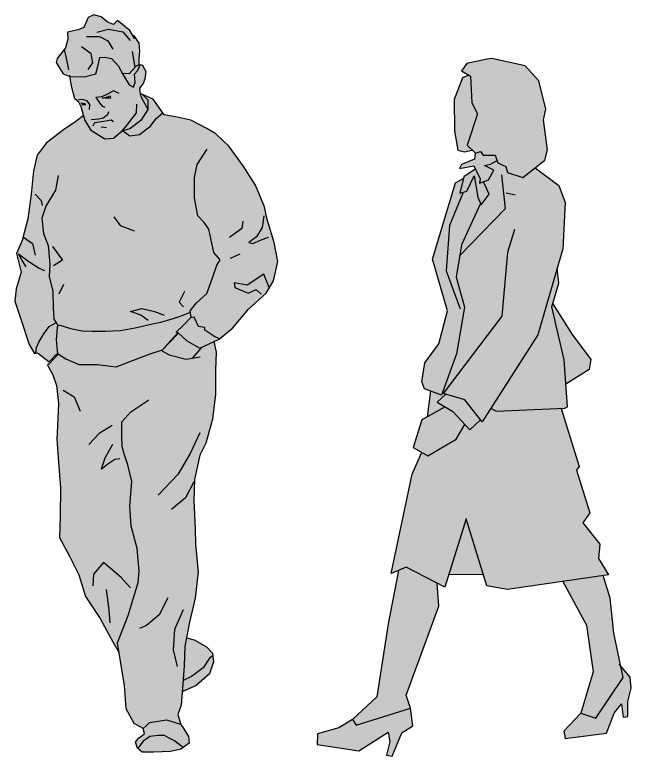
# Model space of a CAD drawing. Header units: metres. Extents: x -438 to -108, y 54494 to 54569.
# Drawn here: x -429.669 to -428.195, y 54565.603 to 54567.375 of the extents above; entities that cross this region are included whole.
import ezdxf

# ---------------------------------------------------------------- set-up
doc = ezdxf.new("R2010")
doc.units = ezdxf.units.M
doc.header["$MEASUREMENT"] = 0
doc.layers.add('man', color=172, linetype='Continuous')
doc.layers.add('man-hatch', color=7, linetype='Continuous', true_color=0xffffff)

# ---------------------------------------------------------------- blocks, each defined once
blk = doc.blocks.new('M3')
at = {"layer": 'man-hatch', "ltscale": 300}
for points in [[(50145.2, -55176.2), (50143.8, -55157.8), (50130.7, -55138.9), (50132.7, -55146.8), (50121.1, -55127.8), (50092.2, -55103.9), (50082.5, -55113.4), (50067.3, -55107.1), (50053.1, -55094.8), (50035.1, -55090.2), (50022.2, -55096.2), (50011.3, -55120.8), (49997.8, -55126.1), (49972.2, -55131.5), (49973.4, -55148.5), (49967.5, -55168.8), (49948, -55194.6), (49945.7, -55204.3), (49962.4, -55231.1), (49978.2, -55237.4), (50012.3, -55238.8), (50039.8, -55231.6), (50045.3, -55213.5), (50049.7, -55192.5), (50060.6, -55191.7), (50077.9, -55194.3), (50094.6, -55212.9), (50103.5, -55229.5), (50120.9, -55230.3), (50134, -55215.4), (50133.8, -55214.3), (50142.5, -55209.5), (50143.9, -55209.6), (50143.5, -55203.6), (50143.7, -55197)], [(50132.8, -55231.7), (50139.1, -55224.5), (50144.3, -55214.7), (50143.9, -55209.6), (50142.5, -55209.5), (50133.8, -55214.3), (50134, -55215.4), (50120.9, -55230.3), (50103.5, -55229.5), (50106.5, -55235.1), (50119.9, -55257.7), (50130.6, -55262.9), (50134.2, -55251.5)], [(50071.1, -55285.5), (50055.1, -55289.5), (50064.6, -55288.9), (50065.2, -55288.7)], [(50184.7, -55337.9), (50200.1, -55324.4), (50196.6, -55318.7), (50177, -55292.1), (50152.6, -55281.2), (50164.6, -55293.6), (50164.8, -55316.6), (50148.1, -55342.9), (50121.4, -55362.5), (50104.9, -55367.2), (50121.2, -55379.3), (50144.6, -55376.2), (50171.2, -55356)], [(50164.6, -55293.6), (50152.6, -55281.2), (50145.8, -55278.1), (50145.9, -55279.5), (50151.2, -55291.6), (50164.8, -55315.3)], [(50392.8, -55451), (50358.5, -55403.9), (50326.9, -55374.5), (50305.9, -55361.8), (50267.6, -55341.8), (50238.5, -55335.6), (50203.2, -55329.2), (50200.1, -55324.4), (50184.7, -55337.9), (50171.2, -55356), (50144.6, -55376.2), (50121.2, -55379.3), (50103.6, -55366.3), (50099.9, -55370.5), (50082.6, -55385.9), (50062, -55387.3), (50029.6, -55367.5), (50013.6, -55341.2), (50010.8, -55331), (49992.6, -55345), (49963.1, -55365.4), (49921.7, -55397.3), (49900, -55425.4), (49891.5, -55463.5), (49885.9, -55518.5), (49877.5, -55577.5), (49864.3, -55629.5), (49850.3, -55660.7), (49861.4, -55705.6), (49849.5, -55744.9), (49846.5, -55774.6), (49860.3, -55815), (49881.1, -55878.5), (49893.7, -55899.7), (49897.1, -55899.2), (49898.6, -55885.4), (49904.3, -55872.4), (49915.5, -55852.4), (49929, -55835.2), (49945, -55825.6), (49947.2, -55828.9), (49948.8, -55830.8), (49948.5, -55833.4), (49954.7, -55831.9), (49979.6, -55839.8), (50007.4, -55845.9), (50031.7, -55846.5), (50063.5, -55846.3), (50098.9, -55844.7), (50134.5, -55838.4), (50176, -55828.9), (50195.5, -55824.6), (50225.2, -55815.7), (50242.6, -55810.9), (50266.4, -55801.2), (50268, -55814.1), (50275.2, -55813), (50285.7, -55835), (50300.6, -55837.8), (50301.1, -55844.3), (50321.9, -55858.4), (50335.9, -55864.8), (50367.7, -55838.1), (50405.3, -55794.1), (50447.7, -55755.7), (50464.8, -55725.8), (50475.4, -55679.9), (50466.3, -55634.1), (50450, -55579.2), (50443.4, -55549.3), (50422, -55497.7)], [(50236.2, -55850.2), (50232.6, -55848.5), (50250, -55831.7), (50267.8, -55812.7), (50266.4, -55801.2), (50242.6, -55810.9), (50225.2, -55815.7), (50195.5, -55824.6), (50176, -55828.9), (50134.5, -55838.4), (50098.9, -55844.7), (50063.5, -55846.3), (50031.7, -55846.5), (50007.4, -55845.9), (49979.6, -55839.8), (49954.7, -55831.9), (49948.5, -55833.4), (49945.4, -55866.5), (49946.7, -55885.6), (49948.4, -55899.6), (49968.4, -55912.1), (49999.8, -55926.1), (50043.2, -55926), (50088.8, -55931.7), (50123.9, -55918.2), (50169.8, -55900.2), (50199.5, -55890.7), (50203.6, -55886.4)], [(49946.7, -55885.6), (49945.4, -55866.5), (49948.8, -55830.8), (49947.2, -55828.9), (49945, -55825.6), (49929, -55835.2), (49915.5, -55852.4), (49904.3, -55872.4), (49898.6, -55885.4), (49897.1, -55899.2), (49901, -55898.5), (49928.3, -55919.4), (49945.6, -55901.9), (49948.4, -55899.6)], [(50293.5, -55885), (50288.5, -55887.3), (50257.7, -55869.5), (50238.1, -55851.1), (50214.7, -55874.9), (50199.5, -55890.7), (50196.1, -55891.8), (50215.8, -55902.8), (50255.8, -55913.3), (50270.6, -55911)], [(50326.2, -55939.9), (50327.5, -55896.4), (50322.4, -55871.4), (50293.5, -55885), (50270.6, -55911), (50255.8, -55913.3), (50215.8, -55902.8), (50196.1, -55891.8), (50169.8, -55900.2), (50123.9, -55918.2), (50088.8, -55931.7), (50043.2, -55926), (49999.8, -55926.1), (49968.4, -55912.1), (49951.3, -55901.4), (49941, -55911.1), (49929.4, -55923.7), (49924.4, -55927.9), (49937.2, -55950.6), (49946.4, -55976.5), (49950.9, -56019), (49948.8, -56072.3), (49947.3, -56104.3), (49950.6, -56160.1), (49955.5, -56220.9), (49955.3, -56288.9), (49953.6, -56339.2), (49978.4, -56386.1), (49999.2, -56429.2), (50015.4, -56480.3), (50050.2, -56533.3), (50080.7, -56588.7), (50096, -56615.4), (50099.4, -56635.3), (50108.7, -56693), (50112.7, -56749.5), (50132.1, -56784.4), (50153.6, -56796.2), (50160.5, -56789.8), (50167.4, -56782.5), (50209.7, -56775.9), (50243.8, -56786.8), (50236.2, -56762.9), (50244.1, -56740.2), (50247.2, -56700.1), (50251.6, -56646), (50253.3, -56599.3), (50264, -56541.8), (50277.7, -56484.7), (50285, -56421.4), (50278.2, -56355.4), (50277.7, -56318.6), (50274.4, -56250.9), (50276.1, -56200.6), (50288.9, -56142.7), (50303.1, -56113.7), (50319, -56056.4), (50326.6, -55996.8)], [(50250.4, -56796.7), (50243.8, -56786.8), (50209.7, -56775.9), (50167.4, -56782.5), (50160.5, -56789.8), (50153.6, -56796.2), (50156.7, -56807.7), (50150.4, -56813.3), (50141.9, -56819.1), (50135.2, -56828.5), (50140, -56842.9), (50140.8, -56843.6), (50153.6, -56826.3), (50160.6, -56821.4), (50169, -56814.9), (50189.5, -56812.8), (50204.3, -56813.2), (50215.7, -56819), (50228, -56825.7), (50242.9, -56837.1), (50250.1, -56841), (50263.2, -56831.2), (50262, -56815.1)], [(50228, -56825.7), (50215.7, -56819), (50204.3, -56813.2), (50189.5, -56812.8), (50169, -56814.9), (50160.6, -56821.4), (50153.6, -56826.3), (50140.8, -56843.6), (50151, -56852.4), (50179.1, -56852.8), (50218.9, -56851.4), (50243.6, -56845.9), (50250.1, -56841), (50242.9, -56837.1)]]:
    blk.add_hatch(color=256, dxfattribs=at).paths.add_polyline_path(points)
h = blk.add_hatch(color=256, dxfattribs=at)
h.paths.add_polyline_path([(50106.5, -55235.1), (50094.6, -55212.9), (50077.9, -55194.3), (50060.6, -55191.7), (50049.7, -55192.5), (50045.3, -55213.5), (50039.8, -55231.6), (50012.3, -55238.8), (49978.2, -55237.4), (49978.6, -55241.8), (49983, -55263.6), (49990.3, -55291.2), (49999.7, -55298.7), (50004.9, -55310.2), (50013.6, -55341.2), (50029.6, -55367.5), (50062, -55387.3), (50082.6, -55385.9), (50099.9, -55370.5), (50103.6, -55366.3), (50104.9, -55367.2), (50121.4, -55362.5), (50148.1, -55342.9), (50164.8, -55316.6), (50164.8, -55315.3), (50151.2, -55291.6), (50145.9, -55279.5), (50144.9, -55265.5), (50153, -55254.6), (50157.3, -55243.9), (50159.9, -55226), (50151.3, -55209.8), (50143.9, -55209.6), (50144.3, -55214.7), (50139.1, -55224.5), (50132.8, -55231.7), (50134.2, -55251.5), (50130.6, -55262.9), (50119.9, -55257.7)])
h.paths.add_polyline_path([(50065.2, -55288.7), (50064.6, -55288.9), (50055.1, -55289.5), (50071.1, -55285.5)], flags=16)
for points in [[(50335.9, -55864.8), (50321.9, -55858.4), (50301.1, -55844.3), (50300.6, -55837.8), (50285.7, -55835), (50275.2, -55813), (50266.2, -55814.4), (50250, -55831.7), (50232.6, -55848.5), (50238.1, -55851.1), (50257.7, -55869.5), (50288.5, -55887.3), (50335.1, -55865.5)], [(50318.8, -56616.2), (50304.5, -56600.9), (50275.2, -56584.5), (50257, -56579.4), (50253.3, -56599.3), (50251.6, -56646), (50248.7, -56681.5), (50268.8, -56672), (50278, -56665.5), (50296.8, -56650.8), (50312.3, -56628.4), (50319.7, -56622.4)], [(50312, -56665.4), (50321.7, -56636.6), (50319.7, -56622.4), (50312.3, -56628.4), (50296.8, -56650.8), (50278, -56665.5), (50268.8, -56672), (50248.7, -56681.5), (50247.2, -56700.1), (50246.5, -56708.7), (50280, -56693.4), (50293.1, -56682.1)]]:
    blk.add_hatch(color=256, dxfattribs=at).paths.add_polyline_path(points, flags=17)
at = {"layer": 'man'}
for p, q in [((50035.1, -55090.2), (50022.2, -55096.2)), ((50053.1, -55094.8), (50035.1, -55090.2)), ((50022.2, -55096.2), (50011.3, -55120.8)), ((50067.3, -55107.1), (50053.1, -55094.8)), ((50082.5, -55113.4), (50067.3, -55107.1)), ((50092.2, -55103.9), (50082.5, -55113.4)), ((50121.1, -55127.8), (50092.2, -55103.9)), ((49997.8, -55126.1), (49972.2, -55131.5)), ((50011.3, -55120.8), (49997.8, -55126.1)), ((50042.5, -55131.8), (50070.6, -55124.6)), ((50070.6, -55124.6), (50104.4, -55131)), ((50132.7, -55146.8), (50121.1, -55127.8)), ((49972.2, -55131.5), (49973.4, -55148.5)), ((50018.1, -55141.6), (50049.1, -55141.7)), ((50049.1, -55141.7), (50069, -55152.1)), ((50104.4, -55131), (50122.1, -55151.3)), ((50130.7, -55138.9), (50132.7, -55146.8)), ((50143.8, -55157.8), (50130.7, -55138.9)), ((49973.4, -55148.5), (49967.5, -55168.8)), ((50069, -55152.1), (50080.7, -55171.9)), ((50145.2, -55176.2), (50143.8, -55157.8)), ((49967.5, -55168.8), (49948, -55194.6)), ((49964.2, -55173.4), (49969.2, -55193.8)), ((50029.1, -55183.6), (50005.7, -55166.9)), ((50134, -55215.4), (50127.6, -55178.1)), ((50143.7, -55197), (50145.2, -55176.2)), ((49948, -55194.6), (49945.7, -55204.3)), ((49969.2, -55193.8), (49975, -55221.4)), ((50032.9, -55204.9), (50029.1, -55183.6)), ((50045.3, -55213.5), (50049.7, -55192.5)), ((50049.7, -55192.5), (50060.6, -55191.7)), ((50060.6, -55191.7), (50077.9, -55194.3)), ((50077.9, -55194.3), (50094.6, -55212.9)), ((50143.5, -55203.6), (50143.7, -55197)), ((49945.7, -55204.3), (49962.4, -55231.1)), ((50022.2, -55221), (50032.9, -55204.9)), ((50039.8, -55231.6), (50045.3, -55213.5)), ((50094.6, -55212.9), (50106.5, -55235.1)), ((50120.9, -55230.3), (50134, -55215.4)), ((50133.8, -55214.3), (50142.5, -55209.5)), ((50139.1, -55224.5), (50144.3, -55214.7)), ((50142.5, -55209.5), (50151.3, -55209.8)), ((50144.3, -55214.7), (50143.5, -55203.6)), ((50151.3, -55209.8), (50159.9, -55226)), ((49962.4, -55231.1), (49978.2, -55237.4)), ((49978.6, -55241.8), (49978, -55234.5)), ((50012.3, -55238.8), (50039.8, -55231.6)), ((50102.5, -55229.5), (50120.9, -55230.3)), ((50106.5, -55235.1), (50119.9, -55257.7)), ((50132.8, -55231.7), (50139.1, -55224.5)), ((50134.2, -55251.5), (50132.8, -55231.7)), ((50159.9, -55226), (50157.3, -55243.9)), ((49978.2, -55237.4), (50012.3, -55238.8)), ((49983, -55263.6), (49978.6, -55241.8)), ((50130.6, -55262.9), (50134.2, -55251.5)), ((50157.3, -55243.9), (50153, -55254.6)), ((49990.3, -55291.2), (49983, -55263.6)), ((50119.9, -55257.7), (50130.6, -55262.9)), ((50153, -55254.6), (50144.9, -55265.5)), ((50144.9, -55265.5), (50145.9, -55279.5)), ((50054.9, -55286), (50040.2, -55287.6)), ((50040.2, -55287.6), (50051.7, -55303.9)), ((50069.8, -55279), (50054.9, -55286)), ((50055.1, -55289.5), (50071.1, -55285.5)), ((50064.6, -55288.9), (50055.1, -55289.5)), ((50071.1, -55285.5), (50063.1, -55289.8)), ((50063.1, -55289.8), (50075.7, -55288.9)), ((50074.7, -55286), (50064.6, -55288.9)), ((50082.6, -55272.2), (50069.8, -55279)), ((50075.7, -55288.9), (50074.5, -55283.7)), ((50096.3, -55278.6), (50082.6, -55272.2)), ((50177, -55292.1), (50145.8, -55278.1)), ((50145.9, -55279.5), (50151.2, -55291.6)), ((50152.6, -55281.2), (50164.6, -55293.6)), ((49999.7, -55298.7), (49990.3, -55291.2)), ((50008.1, -55292.9), (49998.5, -55293.6)), ((50004.9, -55310.2), (49999.7, -55298.7)), ((50004.2, -55300.5), (50014.7, -55302.1)), ((50014.7, -55302.1), (50006.6, -55304.2)), ((50006.6, -55304.2), (50016.3, -55304.9)), ((50019.3, -55295.9), (50008.1, -55292.9)), ((50025.8, -55304.3), (50019.3, -55295.9)), ((50025.2, -55316.8), (50025.8, -55304.3)), ((50051.7, -55303.9), (50055.6, -55308.7)), ((50137.3, -55303.8), (50136.5, -55324.5)), ((50151.2, -55291.6), (50164.8, -55315.3)), ((50164.6, -55293.6), (50164.8, -55316.6)), ((50196.6, -55318.7), (50177, -55292.1)), ((50013.6, -55341.2), (50004.9, -55310.2)), ((50055.6, -55308.7), (50061.7, -55311.2)), ((50070.7, -55321.8), (50068.3, -55329.3)), ((50136.5, -55324.5), (50112.9, -55355.7)), ((50164.8, -55316.6), (50148.1, -55342.9)), ((50184.7, -55337.9), (50200.1, -55324.4)), ((50203.2, -55329.2), (50196.6, -55318.7)), ((50010.8, -55331), (49992.6, -55345)), ((50029.6, -55367.5), (50013.6, -55341.2)), ((50047.5, -55339.6), (50029.2, -55340.9)), ((50057.7, -55337.4), (50047.5, -55339.6)), ((50068.3, -55329.3), (50057.7, -55337.4)), ((50076.5, -55342), (50059.7, -55345.3)), ((50082.7, -55346), (50076.5, -55342)), ((50171.2, -55356), (50184.7, -55337.9)), ((50238.5, -55335.6), (50203.2, -55329.2)), ((50267.6, -55341.8), (50238.5, -55335.6)), ((50305.9, -55361.8), (50267.6, -55341.8)), ((49992.6, -55345), (49963.1, -55365.4)), ((50037.1, -55348.4), (50033.2, -55356)), ((50059.7, -55345.3), (50037.1, -55348.4)), ((50052.6, -55357.6), (50066, -55359.6)), ((50112.9, -55355.7), (50099.9, -55370.5)), ((50148.1, -55342.9), (50121.4, -55362.5)), ((50144.6, -55376.2), (50171.2, -55356)), ((49963.1, -55365.4), (49921.7, -55397.3)), ((50062, -55387.3), (50029.6, -55367.5)), ((50099.9, -55370.5), (50082.6, -55385.9)), ((50103.6, -55366.3), (50121.2, -55379.3)), ((50121.4, -55362.5), (50104.9, -55367.2)), ((50121.2, -55379.3), (50144.6, -55376.2)), ((50326.9, -55374.5), (50305.9, -55361.8)), ((50358.5, -55403.9), (50326.9, -55374.5)), ((50082.6, -55385.9), (50062, -55387.3)), ((49921.7, -55397.3), (49900, -55425.4)), ((50282.5, -55447.6), (50306.5, -55411.4)), ((50392.8, -55451), (50358.5, -55403.9)), ((49900, -55425.4), (49891.5, -55463.5)), ((50275.8, -55479.1), (50282.5, -55447.6)), ((49891.5, -55463.5), (49885.9, -55518.5)), ((50422, -55497.7), (50392.8, -55451)), ((49950.1, -55474.1), (49943.7, -55509.4)), ((50276.4, -55528.6), (50275.8, -55479.1)), ((50443.4, -55549.3), (50422, -55497.7)), ((49885.9, -55518.5), (49877.5, -55577.5)), ((49894.8, -55518.7), (49909.8, -55533.9)), ((49943.7, -55509.4), (49920.5, -55547.9)), ((49909.8, -55533.9), (49912.1, -55545.6)), ((50283.8, -55570.9), (50276.4, -55528.6)), ((49920.5, -55547.9), (49910.7, -55576)), ((50450, -55579.2), (50443.4, -55549.3)), ((50083.2, -55572.7), (50098, -55593.8)), ((50299.1, -55586.9), (50283.8, -55570.9)), ((50442, -55570.9), (50438, -55598.4)), ((49877.5, -55577.5), (49864.3, -55629.5)), ((49910.7, -55576), (49915.4, -55612.6)), ((50310.5, -55602.3), (50299.1, -55586.9)), ((50391.8, -55583.3), (50389.5, -55601.2)), ((50466.3, -55634.1), (50450, -55579.2)), ((50098, -55593.8), (50132.2, -55606.8)), ((50317.3, -55635.8), (50310.5, -55602.3)), ((50389.5, -55601.2), (50360, -55622.5)), ((50438, -55598.4), (50424, -55620.9)), ((49867.3, -55621.9), (49889, -55636.6)), ((49915.4, -55612.6), (49926.3, -55641.4)), ((50424, -55620.9), (50405.8, -55634.6)), ((50433.5, -55629.1), (50453, -55621.8)), ((49864.3, -55629.5), (49850.3, -55660.7)), ((49889, -55636.6), (49895.5, -55664.8)), ((49926.3, -55641.4), (49930.3, -55686)), ((50321.9, -55658.3), (50317.3, -55635.8)), ((50405.8, -55634.6), (50415.7, -55636.9)), ((50415.7, -55636.9), (50433.5, -55629.1)), ((50475.4, -55679.9), (50466.3, -55634.1)), ((49850.3, -55660.7), (49861.4, -55705.6)), ((49936.2, -55644.3), (49960.6, -55676.5)), ((50337.8, -55675.7), (50321.9, -55658.3)), ((50362, -55671.7), (50384.9, -55661.2)), ((49855.4, -55661.8), (49880.3, -55680.1)), ((49863.1, -55676), (49855.4, -55661.8)), ((49873.8, -55692.3), (49863.1, -55676)), ((49960.6, -55676.5), (49938.8, -55689.8)), ((50329.1, -55688.8), (50337.8, -55675.7)), ((49880.3, -55680.1), (49905.1, -55696)), ((49905.1, -55696), (49917.3, -55701.7)), ((49930.3, -55686), (49928.6, -55715.6)), ((50318.8, -55719), (50329.1, -55688.8)), ((50464.8, -55725.8), (50475.4, -55679.9)), ((49861.4, -55705.6), (49849.5, -55744.9)), ((50442.2, -55710.3), (50402.1, -55736.7)), ((50454.7, -55741.9), (50442.2, -55710.3)), ((49928.6, -55715.6), (49937.3, -55751.9)), ((50305.8, -55756.2), (50318.8, -55719)), ((50370.7, -55731), (50372.9, -55741.8)), ((50402.1, -55736.7), (50370.7, -55731)), ((50447.7, -55755.7), (50464.8, -55725.8)), ((49849.5, -55744.9), (49846.5, -55774.6)), ((49962.6, -55734.8), (49951.6, -55757.7)), ((50372.9, -55741.8), (50404, -55755.2)), ((50404, -55755.2), (50423.5, -55747)), ((50423.5, -55747), (50435.2, -55758)), ((49937.3, -55751.9), (49938.5, -55789.6)), ((50252.3, -55751.8), (50239.4, -55777.2)), ((50280.8, -55778.7), (50305.8, -55756.2)), ((50405.3, -55794.1), (50447.7, -55755.7)), ((49846.5, -55774.6), (49860.3, -55815)), ((50239.4, -55777.2), (50249.9, -55788.2)), ((50266, -55798.1), (50280.8, -55778.7)), ((49938.5, -55789.6), (49939.6, -55817.6)), ((50122.8, -55799.3), (50150.4, -55792.3)), ((50147.9, -55807.9), (50122.8, -55799.3)), ((50150.4, -55792.3), (50180.4, -55799.7)), ((50180.4, -55799.7), (50203.2, -55808.4)), ((50242.6, -55810.9), (50266.4, -55801.2)), ((50267.8, -55812.7), (50266, -55798.1)), ((50367.7, -55838.1), (50405.3, -55794.1)), ((49860.3, -55815), (49881.1, -55878.5)), ((49939.6, -55817.6), (49947.2, -55828.9)), ((50165.1, -55820.8), (50147.9, -55807.9)), ((50195.5, -55824.6), (50225.2, -55815.7)), ((50225.2, -55815.7), (50242.6, -55810.9)), ((50250, -55831.7), (50267.8, -55812.7)), ((50275.2, -55813), (50266.2, -55814.4)), ((50285.7, -55835), (50275.2, -55813)), ((49915.5, -55852.4), (49929, -55835.2)), ((49929, -55835.2), (49945, -55825.6)), ((49948.8, -55830.8), (49945.4, -55866.5)), ((49947.2, -55828.9), (49948.8, -55830.8)), ((49948.5, -55833.4), (49954.7, -55831.9)), ((49954.7, -55831.9), (49979.6, -55839.8)), ((50098.9, -55844.7), (50134.5, -55838.4)), ((50134.5, -55838.4), (50176, -55828.9)), ((50176, -55828.9), (50195.5, -55824.6)), ((50232.6, -55848.5), (50250, -55831.7)), ((50300.6, -55837.8), (50285.7, -55835)), ((50301.1, -55844.3), (50300.6, -55837.8)), ((50335.1, -55865.5), (50367.7, -55838.1)), ((49904.3, -55872.4), (49915.5, -55852.4)), ((49979.6, -55839.8), (50007.4, -55845.9)), ((50007.4, -55845.9), (50031.7, -55846.5)), ((50031.7, -55846.5), (50063.5, -55846.3)), ((50063.5, -55846.3), (50098.9, -55844.7)), ((50236.2, -55850.2), (50203.6, -55886.4)), ((50214.7, -55874.9), (50238.1, -55851.1)), ((50238.1, -55851.1), (50232.6, -55848.5)), ((50238.1, -55851.1), (50257.7, -55869.5)), ((50321.9, -55858.4), (50301.1, -55844.3)), ((49898.6, -55885.4), (49904.3, -55872.4)), ((49945.4, -55866.5), (49946.7, -55885.6)), ((50257.7, -55869.5), (50288.5, -55887.3)), ((50288.5, -55887.3), (50335.1, -55865.5)), ((50335.9, -55864.8), (50321.9, -55858.4)), ((50322.4, -55871.4), (50327.5, -55896.4)), ((49881.1, -55878.5), (49893.7, -55899.7)), ((49897.1, -55899.2), (49898.6, -55885.4)), ((49946.7, -55885.6), (49948.4, -55899.6)), ((50169.8, -55900.2), (50199.5, -55890.7)), ((50195.8, -55891.6), (50215.8, -55902.8)), ((50199.5, -55890.7), (50214.7, -55874.9)), ((50293.5, -55885), (50270.6, -55911)), ((49893.7, -55899.7), (49901, -55898.5)), ((49901, -55898.5), (49928.3, -55919.4)), ((49928.3, -55919.4), (49945.6, -55901.9)), ((49951.3, -55901.4), (49941, -55911.1)), ((49945.6, -55901.9), (49948.4, -55899.6)), ((49948.4, -55899.6), (49968.4, -55912.1)), ((50123.9, -55918.2), (50169.8, -55900.2)), ((50215.8, -55902.8), (50255.8, -55913.3)), ((50255.8, -55913.3), (50290, -55907.9)), ((50327.5, -55896.4), (50326.2, -55939.9)), ((49929.4, -55923.7), (49924.4, -55927.9)), ((49941, -55911.1), (49929.4, -55923.7)), ((49968.4, -55912.1), (49999.8, -55926.1)), ((49999.8, -55926.1), (50043.2, -55926)), ((50043.2, -55926), (50088.8, -55931.7)), ((50088.8, -55931.7), (50123.9, -55918.2)), ((49924.4, -55927.9), (49937.2, -55950.6)), ((50326.2, -55939.9), (50326.6, -55996.8)), ((49937.2, -55950.6), (49946.4, -55976.5)), ((49946.4, -55976.5), (49950.9, -56019)), ((49962, -55987.2), (49988.2, -56003.1)), ((50326.6, -55996.8), (50319, -56056.4)), ((49988.2, -56003.1), (50002.4, -56037.5)), ((50123.6, -56039.3), (50166.7, -56010.5)), ((49950.9, -56019), (49948.8, -56072.3)), ((50102.5, -56062.9), (50123.6, -56039.3)), ((50102.1, -56098.4), (50102.5, -56062.9)), ((50319, -56056.4), (50303.1, -56113.7)), ((49948.8, -56072.3), (49947.3, -56104.3)), ((50079.5, -56071.9), (50048.4, -56091.2)), ((49947.3, -56104.3), (49950.6, -56160.1)), ((50048.4, -56091.2), (50023.7, -56117.2)), ((50102.9, -56122.8), (50102.1, -56098.4)), ((50288.9, -56089.6), (50265.8, -56138.4)), ((50080.4, -56117.6), (50062, -56149.9)), ((50303.1, -56113.7), (50288.9, -56142.7)), ((50107.9, -56139.3), (50102.9, -56122.8)), ((50116.3, -56166.1), (50107.9, -56139.3)), ((50265.8, -56138.4), (50236.1, -56189.3)), ((50062, -56149.9), (50053, -56176.5)), ((50068.9, -56163.6), (50085.8, -56152)), ((50085.8, -56152), (50097.5, -56150.4)), ((50288.9, -56142.7), (50276.1, -56200.6)), ((49950.6, -56160.1), (49955.5, -56220.9)), ((50053, -56176.5), (50068.9, -56163.6)), ((50126.5, -56205.9), (50116.3, -56166.1)), ((50236.1, -56189.3), (50189.4, -56238.3)), ((50121.2, -56264.7), (50126.5, -56205.9)), ((50274.2, -56206.6), (50254.2, -56244.9)), ((50276.1, -56200.6), (50274.4, -56250.9)), ((49955.5, -56220.9), (49955.3, -56288.9)), ((50254.2, -56244.9), (50220.7, -56273)), ((50274.4, -56250.9), (50277.7, -56318.6)), ((50124.6, -56312.3), (50121.2, -56264.7)), ((49955.3, -56288.9), (49953.6, -56339.2)), ((50138.7, -56365.9), (50124.6, -56312.3)), ((50277.7, -56318.6), (50278.2, -56355.4)), ((49953.6, -56339.2), (49978.4, -56386.1)), ((50144, -56420.4), (50138.7, -56365.9)), ((50278.2, -56355.4), (50285, -56421.4)), ((49978.4, -56386.1), (49999.2, -56429.2)), ((50058.4, -56399), (50034.4, -56427.3)), ((50100.8, -56435.3), (50058.4, -56399)), ((50141.5, -56447.1), (50144, -56420.4)), ((50285, -56421.4), (50277.7, -56484.7)), ((49999.2, -56429.2), (50015.4, -56480.3)), ((50034.4, -56427.3), (50033.4, -56454.8)), ((50123.2, -56460.2), (50100.8, -56435.3)), ((50117.6, -56526.2), (50141.5, -56447.1)), ((50065.1, -56463.5), (50071.5, -56512.6)), ((50015.4, -56480.3), (50050.2, -56533.3)), ((50212, -56484.1), (50191.9, -56524.8)), ((50277.7, -56484.7), (50264, -56541.8)), ((50071.5, -56512.6), (50073.7, -56543.5)), ((50091.8, -56591.5), (50117.6, -56526.2)), ((50191.9, -56524.8), (50161.2, -56549.7)), ((50248.6, -56512.5), (50228.3, -56559.1)), ((50050.2, -56533.3), (50080.7, -56588.7)), ((50264, -56541.8), (50253.3, -56599.3)), ((50161.2, -56549.7), (50144.8, -56556.8)), ((50228.3, -56559.1), (50225.2, -56608)), ((50257, -56579.4), (50275.2, -56584.5)), ((50080.7, -56588.7), (50096, -56615.4)), ((50099.4, -56635.3), (50091.8, -56591.5)), ((50253.3, -56599.3), (50251.6, -56646)), ((50275.2, -56584.5), (50304.5, -56600.9)), ((50225.2, -56608), (50234.6, -56647.9)), ((50304.5, -56600.9), (50318.8, -56616.2)), ((50318.8, -56616.2), (50321.7, -56636.6)), ((50108.7, -56693), (50099.4, -56635.3)), ((50312.3, -56628.4), (50296.8, -56650.8)), ((50319.7, -56622.4), (50312.3, -56628.4)), ((50251.6, -56646), (50247.2, -56700.1)), ((50296.8, -56650.8), (50278, -56665.5)), ((50321.7, -56636.6), (50312, -56665.4)), ((50278, -56665.5), (50268.8, -56672)), ((50312, -56665.4), (50293.1, -56682.1)), ((50268.8, -56672), (50248.7, -56681.5)), ((50293.1, -56682.1), (50280, -56693.4)), ((50112.7, -56749.5), (50108.7, -56693)), ((50247.2, -56700.1), (50244.1, -56740.2)), ((50280, -56693.4), (50246.5, -56708.7)), ((50244.1, -56740.2), (50236.2, -56762.9)), ((50132.1, -56784.4), (50112.7, -56749.5)), ((50209.7, -56775.9), (50167.4, -56782.5)), ((50243.8, -56786.8), (50209.7, -56775.9)), ((50236.2, -56762.9), (50243.8, -56786.8)), ((50153.6, -56796.2), (50132.1, -56784.4)), ((50160.5, -56789.8), (50153.6, -56796.2)), ((50167.4, -56782.5), (50160.5, -56789.8)), ((50243.8, -56786.8), (50250.4, -56796.7)), ((50141.9, -56819.1), (50150.4, -56813.3)), ((50150.4, -56813.3), (50156.7, -56807.7)), ((50156.7, -56807.7), (50153.6, -56796.2)), ((50189.5, -56812.8), (50169, -56814.9)), ((50204.3, -56813.2), (50189.5, -56812.8)), ((50215.7, -56819), (50204.3, -56813.2)), ((50250.4, -56796.7), (50262, -56815.1)), ((50135.2, -56828.5), (50141.9, -56819.1)), ((50140, -56842.9), (50135.2, -56828.5)), ((50153.6, -56826.3), (50140.8, -56843.6)), ((50160.6, -56821.4), (50153.6, -56826.3)), ((50169, -56814.9), (50160.6, -56821.4)), ((50228, -56825.7), (50215.7, -56819)), ((50242.9, -56837.1), (50228, -56825.7)), ((50262, -56815.1), (50263.2, -56831.2)), ((50151, -56852.4), (50140, -56842.9)), ((50243.6, -56845.9), (50218.9, -56851.4)), ((50250.1, -56841), (50242.9, -56837.1)), ((50263.2, -56831.2), (50243.6, -56845.9)), ((50179.1, -56852.8), (50151, -56852.4)), ((50218.9, -56851.4), (50179.1, -56852.8))]:
    blk.add_line(p, q, dxfattribs=at)
blk = doc.blocks.new('M4')
at = {"layer": 'man-hatch', "ltscale": 300}
for points in [[(50757.4, -55248), (50725, -55212.2), (50644.8, -55194.2), (50633.7, -55196), (50585.1, -55206.2), (50572.3, -55224.1), (50594.4, -55236.9), (50597, -55300.9), (50610.7, -55326.5), (50585.9, -55401.6), (50606.4, -55421.2), (50618.3, -55416.9), (50624.3, -55425.5), (50653.3, -55425.5), (50659.3, -55444.2), (50678.9, -55452.8), (50682.3, -55467.3), (50719, -55479.2), (50771.9, -55437.4), (50777.9, -55412.7), (50768.5, -55341), (50774.5, -55315.4)], [(50597, -55300.9), (50594.4, -55236.9), (50590.2, -55234.5), (50574.8, -55240.5), (50555.2, -55292.6), (50556.1, -55367.7), (50563.7, -55413.7), (50579.9, -55418), (50598.4, -55413.5), (50585.9, -55401.6), (50610.7, -55326.5)], [(50657.4, -55438.3), (50653.3, -55425.5), (50624.3, -55425.5), (50618.3, -55416.9), (50606.4, -55421.2), (50605.1, -55420), (50603.4, -55435.3), (50572.3, -55447.6), (50568, -55457.5), (50601.7, -55451.1), (50617.1, -55482.2), (50615.8, -55492.9), (50637.5, -55484.8), (50649.9, -55461.3), (50627.3, -55450.2), (50641.8, -55447.2)], [(50820.5, -55538.7), (50805.2, -55497.8), (50748.4, -55455.9), (50719, -55479.2), (50682.3, -55467.3), (50678.9, -55452.8), (50659.3, -55444.2), (50657.4, -55438.3), (50641.8, -55447.2), (50627.3, -55450.2), (50649.9, -55461.3), (50637.5, -55484.8), (50625.6, -55489.2), (50638.4, -55518.7), (50619.6, -55544.3), (50618.1, -55540.9), (50572.7, -55639.6), (50559.9, -55717.2), (50579.5, -55789.3), (50560.7, -55900.2), (50524.9, -55999.2), (50498.4, -55989.3), (50490.4, -56051.4), (50533.2, -56026.9), (50514.2, -56015.9), (50535.2, -55996.9), (50580.8, -56010.5), (50621.7, -56063.4), (50754.8, -55855.2), (50814.6, -55649.6)], [(50618.1, -55540.9), (50611.5, -55525.9), (50602.6, -55475.2), (50585.5, -55511.4), (50568.4, -55516.5), (50576.9, -55481.3), (50558.2, -55492), (50503.6, -55674.2), (50539.4, -55797.9), (50518.1, -55876.4), (50484.8, -55922.4), (50478, -55967.6), (50484, -55983.9), (50524.9, -55999.2), (50560.7, -55900.2), (50579.5, -55789.3), (50559.9, -55717.2), (50572.7, -55639.6)], [(50818.4, -55914.8), (50788.5, -55788.1), (50805.6, -55731.7), (50801.1, -55695.9), (50754.8, -55855.2), (50642.9, -56030.4), (50655.4, -56037.6), (50819.3, -56030.8), (50826.1, -56026.9)], [(50881.5, -55913.9), (50837.2, -55854.2), (50790.7, -55781.1), (50788.5, -55788.1), (50818.4, -55914.8), (50822.4, -55973.2), (50878.1, -55937.8)], [(50580.8, -56010.5), (50535.2, -55996.9), (50514.2, -56015.9), (50552.2, -56038), (50592.3, -56082.4), (50617.7, -56058.2)], [(50847.4, -56179), (50854.2, -56169.6), (50810.5, -56031.2), (50655.4, -56037.6), (50642.9, -56030.4), (50621.7, -56063.4), (50617.7, -56058.2), (50592.3, -56082.4), (50580.5, -56069.3), (50559.5, -56104.4), (50492.5, -56144), (50477.5, -56135.8), (50455, -56188.4), (50404.6, -56426), (50440.4, -56410.7), (50532.6, -56458.4), (50583.8, -56294.6), (50633.3, -56455), (50682.8, -56463.6), (50924.2, -56429), (50900.3, -56389.8), (50903.7, -56355.6), (50862.8, -56304.4), (50879.8, -56280.6)], [(50580.5, -56069.3), (50552.2, -56038), (50533.2, -56026.9), (50477.6, -56058.7), (50456.7, -56124.4), (50492.5, -56144), (50559.5, -56104.4)], [(50518.5, -56503.4), (50514.7, -56449.2), (50440.4, -56410.7), (50421.7, -56418.7), (50397.4, -56546.1), (50370.1, -56720.1), (50312, -56774.8), (50320.6, -56788.4), (50450.3, -56747.4), (50440, -56716.7)], [(50958.8, -56674.1), (50936.6, -56568.3), (50928, -56484.7), (50911.5, -56430.8), (50815.1, -56444.6), (50871.7, -56549.5), (50887.1, -56660.4), (50858.1, -56759.4), (50893.9, -56771.3)], [(50937.3, -56759.7), (50955.2, -56737.1), (50959.5, -56768.7), (50970.2, -56767.4), (50970.2, -56731.2), (50978.3, -56699.6), (50976.1, -56673.7), (50952.9, -56646.2), (50958.8, -56674.1), (50893.9, -56771.3), (50858.1, -56759.4), (50817.4, -56802.4), (50820.4, -56820.3), (50919.4, -56807.1)], [(50450.3, -56747.4), (50320.6, -56788.4), (50312, -56774.8), (50279.7, -56794.9), (50228.5, -56808.5), (50227.7, -56834.1), (50327.5, -56849.5), (50397.5, -56805.1), (50400.9, -56828.2), (50393.2, -56859.7), (50406.9, -56862.3), (50429.9, -56806.8), (50456.3, -56789.8)]]:
    blk.add_hatch(color=256, dxfattribs=at).paths.add_polyline_path(points)
for points in [[(50602.6, -55475.2), (50611.5, -55525.9), (50619.6, -55544.3), (50638.4, -55518.7), (50625.6, -55489.2), (50615.8, -55492.9), (50617.1, -55482.2), (50605.7, -55459.2), (50577.8, -55477.7), (50568.4, -55516.5), (50585.5, -55511.4)], [(50583.8, -56294.6), (50542.2, -56427.6), (50625, -56428.3)]]:
    blk.add_hatch(color=256, dxfattribs=at).paths.add_polyline_path(points, flags=17)
at = {"layer": 'man'}
for p, q in [((50633.7, -55196), (50585.1, -55206.2)), ((50644.8, -55194.2), (50633.7, -55196)), ((50725, -55212.2), (50644.8, -55194.2)), ((50585.1, -55206.2), (50572.3, -55224.1)), ((50757.4, -55248), (50725, -55212.2)), ((50572.3, -55224.1), (50594.4, -55236.9)), ((50590.2, -55234.5), (50574.8, -55240.5)), ((50574.8, -55240.5), (50555.2, -55292.6)), ((50594.4, -55236.9), (50597, -55300.9)), ((50594.4, -55236.9), (50594.4, -55236.9)), ((50774.5, -55315.4), (50757.4, -55248)), ((50555.2, -55292.6), (50556.1, -55367.7)), ((50597, -55300.9), (50610.7, -55326.5)), ((50768.5, -55341), (50774.5, -55315.4)), ((50610.7, -55326.5), (50585.9, -55401.6)), ((50777.9, -55412.7), (50768.5, -55341)), ((50556.1, -55367.7), (50563.7, -55413.7)), ((50585.9, -55401.6), (50606.4, -55421.2)), ((50771.9, -55437.4), (50777.9, -55412.7)), ((50563.7, -55413.7), (50579.9, -55418)), ((50579.9, -55418), (50598.4, -55413.5)), ((50605.1, -55420.3), (50603.4, -55435.3)), ((50606.4, -55421.2), (50618.3, -55416.9)), ((50618.3, -55416.9), (50624.3, -55425.5)), ((50624.3, -55425.5), (50653.3, -55425.5)), ((50653.3, -55425.5), (50659.3, -55444.2)), ((50572.3, -55447.6), (50568, -55457.5)), ((50603.4, -55435.3), (50572.3, -55447.6)), ((50627.3, -55450.2), (50641.8, -55447.2)), ((50641.8, -55447.2), (50657.6, -55438.3)), ((50659.3, -55444.2), (50678.9, -55452.8)), ((50719, -55479.2), (50771.9, -55437.4)), ((50568, -55457.5), (50601.7, -55451.1)), ((50605.5, -55459.4), (50577.8, -55477.7)), ((50601.7, -55451.1), (50617.1, -55482.2)), ((50649.9, -55461.3), (50627.3, -55450.2)), ((50637.5, -55484.8), (50649.9, -55461.3)), ((50678.9, -55452.8), (50682.3, -55467.3)), ((50748.4, -55455.9), (50805.2, -55497.8)), ((50558.2, -55492), (50576.9, -55481.3)), ((50577.8, -55477.7), (50568.4, -55516.5)), ((50585.5, -55511.4), (50602.6, -55475.2)), ((50602.6, -55475.2), (50611.5, -55525.9)), ((50617.1, -55482.2), (50615.8, -55492.9)), ((50668.2, -55472.8), (50676.8, -55553.9)), ((50682.3, -55467.3), (50719, -55479.2)), ((50503.6, -55674.2), (50558.2, -55492)), ((50615.8, -55492.9), (50637.5, -55484.8)), ((50638.4, -55518.7), (50625.6, -55489.2)), ((50805.2, -55497.8), (50820.5, -55538.7)), ((50575.7, -55516.5), (50543.7, -55593.7)), ((50568.4, -55516.5), (50585.5, -55511.4)), ((50619.6, -55544.3), (50638.4, -55518.7)), ((50679.2, -55515.8), (50700.6, -55520.5)), ((50611.5, -55525.9), (50619.6, -55544.3)), ((50676.8, -55553.9), (50567.6, -55666.5)), ((50618.1, -55540.9), (50572.7, -55639.6)), ((50820.5, -55538.7), (50814.6, -55649.6)), ((50543.7, -55593.7), (50536, -55702.1)), ((50683.2, -55657.3), (50700.2, -55602.7)), ((50572.7, -55639.6), (50559.9, -55717.2)), ((50669.5, -55810.9), (50683.2, -55657.3)), ((50814.6, -55649.6), (50754.8, -55855.2)), ((50539.4, -55797.9), (50503.6, -55674.2)), ((50805.6, -55731.7), (50801.1, -55695.9)), ((50536, -55702.1), (50569.3, -55793)), ((50559.9, -55717.2), (50579.5, -55789.3)), ((50788.5, -55788.1), (50805.6, -55731.7)), ((50790.7, -55781.1), (50837.2, -55854.2)), ((50518.1, -55876.4), (50539.4, -55797.9)), ((50579.5, -55789.3), (50560.7, -55900.2)), ((50818.4, -55914.8), (50788.5, -55788.1)), ((50529.6, -55995.2), (50669.5, -55810.9)), ((50754.8, -55855.2), (50621.7, -56063.4)), ((50837.2, -55854.2), (50881.5, -55913.9)), ((50484.8, -55922.4), (50518.1, -55876.4)), ((50560.7, -55900.2), (50524.9, -55999.2)), ((50478, -55967.6), (50484.8, -55922.4)), ((50826.1, -56026.9), (50818.4, -55914.8)), ((50881.5, -55913.9), (50878.1, -55937.8)), ((50878.1, -55937.8), (50822.4, -55973.2)), ((50484, -55983.9), (50478, -55967.6)), ((50524.9, -55999.2), (50484, -55983.9)), ((50498.4, -55989.3), (50490.4, -56051.4)), ((50535.2, -55996.9), (50514.2, -56015.9)), ((50580.8, -56010.5), (50529.6, -55995.2)), ((50514.2, -56015.9), (50552.2, -56038)), ((50621.7, -56063.4), (50580.8, -56010.5)), ((50533.2, -56026.9), (50477.6, -56058.7)), ((50642.9, -56030.4), (50655.4, -56037.6)), ((50655.4, -56037.6), (50819.3, -56030.8)), ((50810.5, -56031.2), (50854.2, -56169.6)), ((50819.3, -56030.8), (50826.1, -56026.9)), ((50552.2, -56038), (50592.3, -56082.4)), ((50477.6, -56058.7), (50456.7, -56124.4)), ((50592.3, -56082.4), (50617.7, -56058.2)), ((50559.5, -56104.4), (50580.5, -56069.3)), ((50492.5, -56144), (50559.5, -56104.4)), ((50455, -56188.4), (50477.5, -56135.8)), ((50456.7, -56124.4), (50492.5, -56144)), ((50854.2, -56169.6), (50847.4, -56179)), ((50404.6, -56426), (50455, -56188.4)), ((50847.4, -56179), (50879.8, -56280.6)), ((50879.8, -56280.6), (50862.8, -56304.4)), ((50583.8, -56294.6), (50532.6, -56458.4)), ((50633.3, -56455), (50583.8, -56294.6)), ((50862.8, -56304.4), (50903.7, -56355.6)), ((50903.7, -56355.6), (50900.3, -56389.8)), ((50900.3, -56389.8), (50924.2, -56429)), ((50421.7, -56418.7), (50397.4, -56546.1)), ((50440.4, -56410.7), (50404.6, -56426)), ((50532.6, -56458.4), (50440.4, -56410.7)), ((50542.2, -56427.6), (50625, -56428.3)), ((50924.2, -56429), (50682.8, -56463.6)), ((50928, -56484.7), (50911.5, -56430.8)), ((50518.5, -56503.4), (50514.7, -56449.2)), ((50682.8, -56463.6), (50633.3, -56455)), ((50815.1, -56444.6), (50871.7, -56549.5)), ((50936.6, -56568.3), (50928, -56484.7)), ((50440, -56716.7), (50518.5, -56503.4)), ((50397.4, -56546.1), (50370.1, -56720.1)), ((50871.7, -56549.5), (50887.1, -56660.4)), ((50958.8, -56674.1), (50936.6, -56568.3)), ((50976.1, -56673.7), (50949.7, -56642.4)), ((50887.1, -56660.4), (50858.1, -56759.4)), ((50893.9, -56771.3), (50958.8, -56674.1)), ((50978.3, -56699.6), (50976.1, -56673.7)), ((50970.2, -56731.2), (50978.3, -56699.6)), ((50370.1, -56720.1), (50312, -56774.8)), ((50450.3, -56747.4), (50440, -56716.7)), ((50937.3, -56759.7), (50955.2, -56737.1)), ((50955.2, -56737.1), (50959.5, -56768.7)), ((50970.2, -56767.4), (50970.2, -56731.2)), ((50320.6, -56788.4), (50450.3, -56747.4)), ((50456.3, -56789.8), (50450.3, -56747.4)), ((50858.1, -56759.4), (50817.4, -56802.4)), ((50858.1, -56759.4), (50893.9, -56771.3)), ((50919.4, -56807.1), (50937.3, -56759.7)), ((50312, -56774.8), (50279.7, -56794.9)), ((50312, -56774.8), (50320.6, -56788.4)), ((50959.5, -56768.7), (50970.2, -56767.4)), ((50279.7, -56794.9), (50228.5, -56808.5)), ((50429.9, -56806.8), (50456.3, -56789.8)), ((50228.5, -56808.5), (50227.7, -56834.1)), ((50327.5, -56849.5), (50397.5, -56805.1)), ((50397.5, -56805.1), (50400.9, -56828.2)), ((50406.9, -56862.3), (50429.9, -56806.8)), ((50817.4, -56802.4), (50820.4, -56820.3)), ((50820.4, -56820.3), (50919.4, -56807.1)), ((50400.9, -56828.2), (50393.2, -56859.7)), ((50227.7, -56834.1), (50327.5, -56849.5)), ((50393.2, -56859.7), (50406.9, -56862.3))]:
    blk.add_line(p, q, dxfattribs=at)

msp = doc.modelspace()

# ---------------------------------------------------------------- block references
at = {"layer": 'man', "xscale": 0.000999999999995, "yscale": 0.000999999999995, "zscale": 0.000999999999995}
for name, p in [('M3', (-479.51547, 54622.46551)), ('M4', (-479.17367, 54622.46551))]:
    msp.add_blockref(name, p, dxfattribs=at)

doc.saveas('drawing.dxf')
